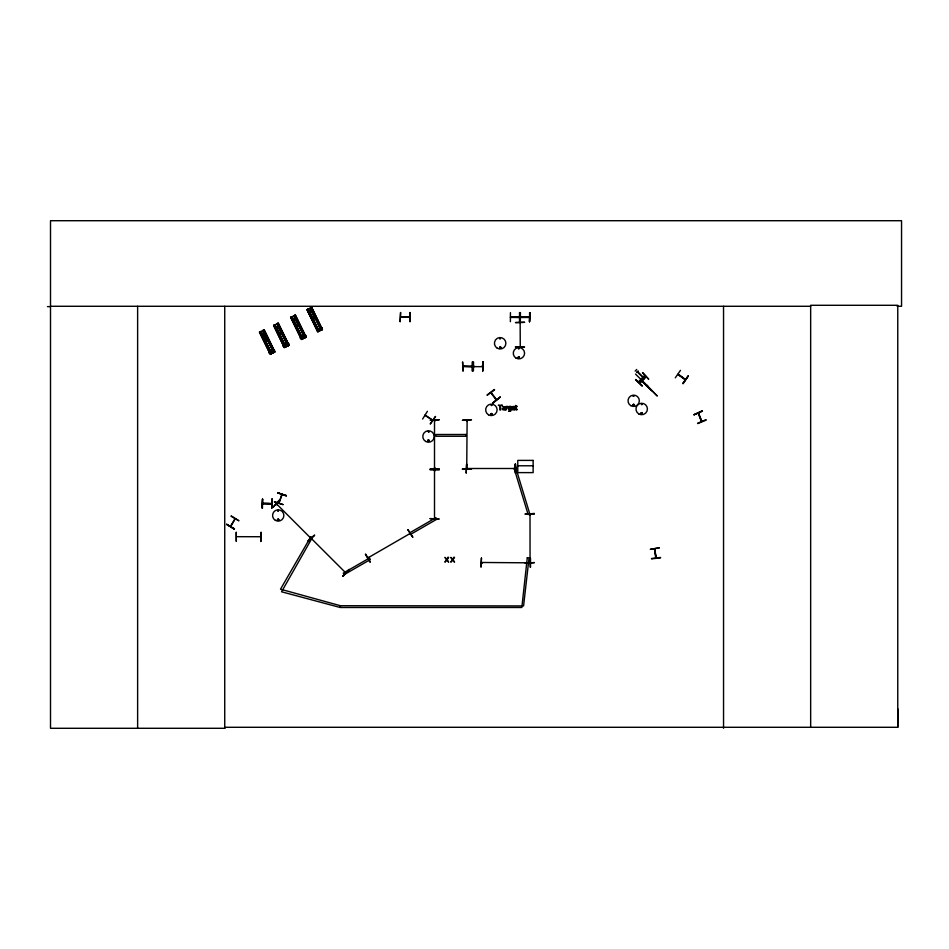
<?xml version="1.0" encoding="UTF-8"?>
<svg xmlns="http://www.w3.org/2000/svg" width="949" height="949" viewBox="0 0 949 949"><rect width="100%" height="100%" fill="white"/><g stroke="black" fill="none" stroke-linecap="round" stroke-linejoin="round"><path stroke-width="1.42" d="M897.113 306.278L901.55 306.278L901.55 220.714L50.511 220.714L50.511 728.286L224.866 728.286L224.747 727.29L897.766 727.29L897.896 708.939M655.735 557.715L654.786 548.878L655.842 557.893M655.261 549.815L655.107 548.842M230.382 526.363L235.091 518.783M425.033 415.377L432.424 420.122M698.132 413.112L701.501 421.534M276.218 504.049L277.084 504.334M310.56 538.38L310.145 537.442M310.133 537.514L310.798 538.107M656.174 557.727L654.703 549.044M434.512 468.794L434.512 467.786L434.832 468.794M434.879 470.182L434.927 470.811M434.927 468.604L434.879 467.976M530.076 514.133L530.017 515.082M529.162 562.437L530.052 562.781M277.737 510.882C278.721 508.937 278.698 512.567 277.784 510.645M277.369 519.483C279.125 522.911 279.077 516.517 277.428 519.922M278.733 519.85C277.594 517.49 277.666 521.926 278.733 519.566M427.904 440.727C429.529 438.687 428.806 442.934 427.999 440.585M428.995 431.902L428.165 431.427L428.746 432.163M499.66 338.579C501.072 336.942 500.218 340.442 499.767 338.354M491.831 405.259C491.072 403.325 490.669 406.824 491.89 405.14M490.775 414.084C492.401 412.234 491.677 415.935 490.87 414.227M499.542 347.524C501.369 345.863 500.123 349.137 499.684 347.797M501.036 347.524C498.759 350.181 499.684 344.902 500.942 347.31M518.047 357.465C520.325 354.535 519.4 360.632 518.142 357.251M633.185 396.089L634.157 395.958L633.244 396.207M633.09 404.867C634.205 407.24 634.43 402.981 633.137 405.033M640.824 413.23C643.41 410.87 641.702 415.496 640.99 413.634M642.129 404.393C640.943 402.518 641.583 406.172 642.093 404.06M685.285 379.825L678.013 374.44L685.475 379.564M282.09 494.714L278.982 502.899M368.876 557.336L368.105 557.763M368.947 557.704L368.354 558.059M410.229 533.836L409.541 534.287M434.464 467.976L434.512 468.699L434.512 420.241M434.464 470.182L434.523 470.906M466.718 468.604L467.122 420.265M467.122 468.604L467.169 467.976M530.064 514.892L529.696 514.073M530.052 562.449L530.017 514.168L529.649 514.892M490.93 392.874L496.256 399.992M491.274 393.396L491.167 392.495M496.327 399.92L495.793 399.304M520.254 346.753L520.159 322.565M276.444 503.824L276.764 504.654M311.391 538.558L345.744 572.852M235.115 518.866L230.773 526.47M656.198 557.822L656.044 556.849M281.817 494.405L279.053 502.899M283.004 504.548L274.332 501.807L282.98 504.607M286.373 495.627L277.725 492.851L286.384 495.592M641.726 379.363L642.271 379.991L642.805 379.351M260.358 536.731L236.633 536.683M427.762 440.289C428.414 443.729 430.241 438.699 427.94 440.146M518.498 348.271C519.139 350.454 519.613 346.741 518.486 348.639M641.168 412.922C641.643 415.342 642.864 411.771 641.322 412.839M515.2 468.853L514.251 468.865M482.495 562.781L481.487 562.472L529.862 562.828M262.6 503.445L271.663 503.445M463.1 366.278L464.108 366.278M471.155 366.278L472.163 366.278L463.195 366.278L471.973 366.682M481.618 366.278L482.626 366.278M510.443 317.002L511.535 317.417M529.459 317.002L520.586 316.907M528.451 317.002L529.269 317.417M234.261 529.151L226.597 524.263L234.284 529.103M422.625 419.031L427.394 411.32M430.336 423.859L435.555 416.433L430.312 423.859M286.408 345.151L286.752 345.899M680.457 370.359L675.297 377.821M682.758 383.396L688.191 376.136M518.486 357.026L519.079 358.058L518.925 356.919M466.671 468.498L515.224 468.498M409.565 317.286L400.644 316.883L409.683 316.93M263.549 503.836C258.84 502.412 285.4 504.726 262.6 503.765M270.75 503.765L271.616 503.836M472.044 366.622L463.1 366.587M519.328 317.417L510.443 317.322M520.491 317.002L521.487 317.322M529.34 317.346L520.586 317.417M635.13 371.106L636.72 369.493M636.577 372.53L638.167 370.905M642.319 385.769L635.759 379.505M638.392 381.913L644.727 375.413M638.677 382.186L645.035 375.721L638.724 382.233M641.524 380.964L641.239 380.003M639.531 383.028L645.818 376.492M639.804 383.289L646.127 376.8M279.184 500.384L273.146 507.157L279.16 500.348M277.167 504.477L276.503 503.883L276.871 504.69M307.571 541.582L314.214 535.402M307.808 541.82L314.178 535.366M314.7 535.177L307.974 541.274M342.719 576.007L349.137 569.602M487.086 394.962L494.322 389.493M487.288 395.235L494.607 389.861M500.111 397.145L493.148 402.969M492.911 402.673L500.147 397.192M493.112 402.934L500.076 397.097M303.383 338.164L303.004 337.263M319.659 330.466L319.279 329.564M365.365 554.323L369.98 562.128M407.856 529.791L412.874 537.359L407.963 529.72M409.434 534.299L410.146 533.884M368.093 557.798L409.873 533.623M425.128 415.057L432.637 420.146M259.48 332.138L264.19 329.837L274.913 351.937L270.228 354.238L259.48 332.138L270.323 354.191M290.691 317.393L295.4 315.08L306.136 337.18L301.426 339.481L290.714 317.381L301.533 339.434M260.892 334.226L264.973 332.245M275.008 327.559L279.089 325.578M292.09 319.481L296.171 317.5M308.378 311.782L312.458 309.801M261.616 335.732L265.696 333.74M275.744 329.054L279.825 327.073M292.826 320.976L296.907 318.994M309.113 313.277L313.182 311.296M262.707 337.974L266.788 335.982M276.835 331.296L280.904 329.315M293.917 323.218L297.986 321.237M310.193 315.519L314.273 313.538M263.668 339.967L267.748 337.986M277.796 333.289L281.877 331.308M294.878 325.21L298.959 323.229M311.165 317.512L315.246 315.531M264.759 342.209L268.84 340.228M278.887 335.531L282.956 333.55M295.969 327.452L300.038 325.471M312.257 319.754L316.325 317.773M269.445 351.818L273.514 349.837M283.561 345.139L287.642 343.158M300.643 337.073L304.724 335.092M269.077 352.803L274.51 350.157M316.93 329.374L321.011 327.393M269.16 352.969L274.593 350.323M283.193 346.124L288.638 343.479M283.276 346.29L288.721 343.645M300.275 338.046L305.72 335.4M285.768 345.341L286.432 345.056M300.358 338.212L305.803 335.578M316.563 330.347L322.008 327.702M302.85 337.263L303.502 336.954M316.646 330.513L322.091 327.88M302.873 337.298L303.431 337.073M319.777 329.256L319.137 329.564L319.754 329.386M284.344 347.559L289.054 345.246L278.294 323.17L273.609 325.471L284.344 347.559L273.703 325.424M317.713 331.782L322.423 329.481L311.663 307.393L306.978 309.694L317.737 331.782L307.073 309.647M491.618 414.938C493.587 412.044 488.735 414.31 491.392 414.903M633.28 404.321C637.04 405.389 630.539 406.255 633.896 404.238M694.039 414.666L702.426 411.202M698.428 412.993L701.477 421.332M697.598 423.278L705.937 419.707M697.717 423.586L706.103 420.134M271.794 352.008L272.636 352.577M510.633 316.954L519.506 317.002M473.741 366.231L474.642 366.587M650.421 549.269L659.389 547.834L650.445 549.388M651.512 558.522L660.516 557.466M651.548 558.854L660.563 557.846M236.265 532.353L236.301 541.428L236.289 532.353M439.209 419.743L430.134 420.265L439.209 419.707M471.451 419.743L462.388 420.265L471.451 419.707M434.832 420.324L434.523 421.249L434.832 420.229M515.2 464.12L515.734 467.999L515.663 464.108M430.146 468.948L439.209 468.889M515.129 468.415L514.417 468.865M430.146 469.328L439.209 469.233M462.388 468.948L471.463 468.889M462.388 469.328L471.463 469.233M430.134 469.897L439.209 469.969M515.722 473.183L515.224 464.12L515.354 467.999M525.319 513.978L534.382 513.919M434.82 517.549L434.512 518.462L434.512 470.087M430.134 518.652L439.209 519.032L430.134 518.581M530.017 558.095L530.194 567.158M530.005 561.63L529.613 562.543M481.582 562.472L482.4 562.781M515.461 346.919L524.536 347.085L515.473 347.109M47.45 306.634L50.511 306.622M50.511 306.278L810.66 306.278M400.62 312.553L400.158 321.628M410.193 312.553L410.146 321.628M510.443 312.624L510.384 321.699M520.396 312.624L519.506 312.624L519.53 321.699L520.396 321.699M510.633 317.369L519.518 317.417M529.471 317.417L520.586 317.369M400.11 321.628L400.561 312.553M473.551 361.901L473.421 370.964M473.67 366.622L482.626 366.694M463.1 370.964L462.59 361.901L462.97 370.964M472.163 370.964L472.294 361.901M517.774 465.781L533.136 465.781M466.694 468.853L467.122 467.976M519.411 317.002L518.593 317.393M277.76 492.745L286.23 496.007M231.259 515.959L238.946 520.799L231.093 516.244M226.562 524.322L234.474 528.759M678.286 374.191L685.392 379.47M637.55 371.534L644.442 378.497M637.182 371.901L644.264 378.675M642.259 378.639L642.983 379.351M641.999 378.912L642.71 379.612M641.821 379.09L642.532 379.802M641.548 379.363L642.271 380.063M635.533 374.096L648.203 386.54M641.88 380.608L641.216 380.027L651.572 390.703L640.931 380.324M635.533 379.742L641.999 386.101M311.699 538.356L312.28 538.925L311.509 538.676M276.503 503.883L310.714 538.095M491.167 392.578L496.6 399.683M365.685 554.133L370.276 561.962M311.58 307.429L322.316 329.528M311.402 307.523L322.102 329.635M321.877 329.742L311.142 307.642L321.782 329.789M310.786 307.82L321.628 329.861M310.608 307.903L321.343 330.003M310.525 307.951L321.296 330.015M310.264 308.069L320.347 328.876M320.679 330.323L319.433 330.928M308.413 308.994L318.496 329.801M308.496 310.56L318.52 331.391M307.618 309.386L318.33 331.486M307.512 309.433L318.259 331.521M307.251 309.564L318.034 331.628M295.293 315.127L306.112 337.18M295.068 315.234L305.815 337.334M305.59 337.441L294.854 315.341L305.495 337.488M294.498 315.519L304.712 336.266M294.32 315.602L305.056 337.702M294.273 315.626L304.973 337.737M294.06 315.732L304.083 336.563L293.965 315.78M304.392 338.022L303.146 338.627M292.126 316.693L302.126 337.536M302.577 338.923L291.841 316.836L302.541 338.947M291.485 317.002L302.316 339.054M291.331 317.085L302.043 339.184M291.224 317.132L301.972 339.22M291.011 317.239L301.746 339.327M278.211 323.206L288.947 345.294M277.986 323.312L288.733 345.4M277.772 323.419L288.508 345.507M277.523 323.538L288.413 345.555M277.499 323.55L288.152 345.685M277.238 323.68L287.927 345.792L277.155 323.716M277.535 325.139L287.618 345.946M287.31 346.088L286.064 346.693M285.779 346.859L275.673 326.065L285.673 346.907M274.759 324.902L285.459 347.026M274.403 325.08L285.234 347.12M274.249 325.151L284.961 347.263M273.881 325.329L284.664 347.405M264.095 329.884L274.83 351.972M263.905 329.967L274.605 352.079M263.644 330.098L274.391 352.186L263.573 330.133M263.3 330.264L274.119 352.316M273.858 352.447L263.075 330.371L273.775 352.482M263.383 331.83L273.597 352.577M273.193 352.767L271.948 353.372M261.544 332.743L271.651 353.538L261.45 332.791M260.631 331.581L271.331 353.692L260.56 331.616M260.928 333.052L271.117 353.799M260.109 331.842L270.762 353.977M259.801 331.984L270.584 354.06M698.464 413.076L701.845 421.285M530.479 558.083L530.538 567.158M530.017 514.168L530.017 514.987M515.366 470.597L515.39 473.183M466.766 420.336L466.766 421.154M434.832 517.644L434.832 518.462M897.766 727.29L897.766 305.293L810.66 305.293L810.66 727.29M723.541 306.278L723.541 728.286M529.589 312.624L529.589 321.699M520.016 312.624L520.016 321.699M519.886 312.624L519.886 321.699M482.744 361.901L482.744 370.964M472.626 361.901L472.626 370.964M409.814 312.553L409.814 321.628M271.794 499.067L271.794 508.142M262.47 499.067L262.47 508.142M224.735 306.278L224.735 728.286M137.629 306.278L137.629 728.286M511.203 409.624L510.574 411.154L508.534 411.237C514.346 409.624 504.607 410.3 509.411 406.374A1.613 1.613 0 0 1 510.598 406.599L511.203 406.445L511.203 409.624M511.855 407.845L512.567 409.849L514.868 409.814L512.46 408.592L514.927 408.307L514.322 406.563L512.816 406.469L511.855 407.845M502.389 408.651L502.341 408.995A1.234 1.234 0 0 0 502.531 409.648L505.212 410.039L504.987 406.789L502.638 406.516L504.607 407.667L502.389 408.651M527.3 557.668L521.831 607.49L340.43 607.49L340.43 605.723L280.501 589.199L310.738 536.837L312.257 537.715L281.568 591.785L339.979 607.431L340.43 605.723L523.575 605.925L529.056 557.87L527.3 557.668M508.878 407.631C509.352 412.72 511.867 404.772 508.878 407.631M503.006 408.711L503.931 409.553L504.607 408.153L503.006 408.711M265.305 339.766C266.254 343.692 268.484 337.263 265.305 339.766M279.421 333.087C280.382 337.014 282.6 330.596 279.421 333.087M296.503 325.009C297.464 328.935 299.682 322.518 296.503 325.009M312.79 317.31C313.751 321.237 315.97 314.819 312.79 317.31M512.531 407.441C514.809 409.636 514.394 405.377 512.531 407.441M447.975 557.371L446.813 559.258L444.939 557.371L446.421 559.768L444.891 562.164L446.777 560.254L448.675 562.164L447.169 559.744L448.663 557.371L447.975 557.371M453.859 557.371L452.697 559.258L450.822 557.371L452.305 559.768L450.775 562.164L452.661 560.254L454.559 562.164L453.053 559.744L454.547 557.371L453.859 557.371M688.096 376.065L683.066 383.621L688.096 376.065M642.556 372.577L648.725 379.256L642.532 372.613M349.042 569.507L343.028 576.316L349.042 569.507M646.601 385.187L657.111 395.852L646.601 385.187M506.885 407.299L506.054 410.039L506.054 406.445L507.964 406.457L506.885 407.299M435.745 517.81L409.565 532.923L410.454 534.453L436.635 519.34L435.745 517.81M369.458 558.024L343.277 573.137L344.155 574.667L370.335 559.542L369.458 558.024M272.292 351.699L271.651 352.02L272.304 351.735M702.284 410.858L694.087 414.772L702.284 410.858M517.264 409.458L516.339 409.446L516.185 406.943L517.3 406.445L515.58 405.413C514.832 406.302 515.437 411.664 517.264 409.458M515.77 467.774L514.085 468.284L528.154 514.572L529.839 514.061L515.77 467.774M261.058 532.353L260.833 541.428L261.058 532.353M466.635 464.12L466.196 473.195L466.623 464.12M534.382 513.539L525.319 514.097L534.382 513.539M481.451 558.095L481.013 567.17L481.44 558.095M534.394 562.603L525.319 563.16L534.394 562.603M524.536 322.316L515.461 322.577L524.536 322.304M529.969 312.624L529.483 321.699L529.969 312.624M483.124 361.901L482.685 370.964L483.124 361.901M502.163 405.247L498.308 405.247L499.921 405.816L499.921 410.039L500.55 410.039L500.55 405.816L502.163 405.247M466.137 434.5L435.899 434.5L435.899 436.267L466.137 436.267L466.137 434.5M533.136 460.395L517.774 460.395L517.774 472.614L533.136 472.614L533.136 460.395M262.6 499.067L262.09 508.142L262.576 499.067M272.173 499.067L271.663 508.142L272.173 499.067M318.864 331.225L308.128 309.137L318.781 331.26M520.325 321.699L520.372 312.624L520.266 321.699M497.288 348.247A5.741 5.741 0 0 0 505.888 343.277A5.741 5.741 0 0 0 497.288 338.318A5.741 5.741 0 0 0 497.288 348.247M516.09 358.129A5.67 5.67 0 0 0 524.595 353.23A5.67 5.67 0 0 0 516.09 348.319A5.67 5.67 0 0 0 516.09 358.129M630.848 405.697A5.67 5.67 0 0 0 639.353 400.798A5.67 5.67 0 0 0 630.848 395.887A5.67 5.67 0 0 0 630.848 405.697M638.831 413.954A5.741 5.741 0 0 0 647.432 408.983A5.741 5.741 0 0 0 638.831 404.025A5.741 5.741 0 0 0 638.831 413.954M488.521 414.82A5.741 5.741 0 0 0 497.122 409.849A5.741 5.741 0 0 0 488.521 404.879A5.741 5.741 0 0 0 488.521 414.82M275.376 520.372A5.67 5.67 0 0 0 283.881 515.461A5.67 5.67 0 0 0 275.376 510.562A5.67 5.67 0 0 0 275.376 520.372M425.65 441.451A5.741 5.741 0 0 0 434.262 436.481A5.741 5.741 0 0 0 425.65 431.522A5.741 5.741 0 0 0 425.65 441.451"/></g></svg>
